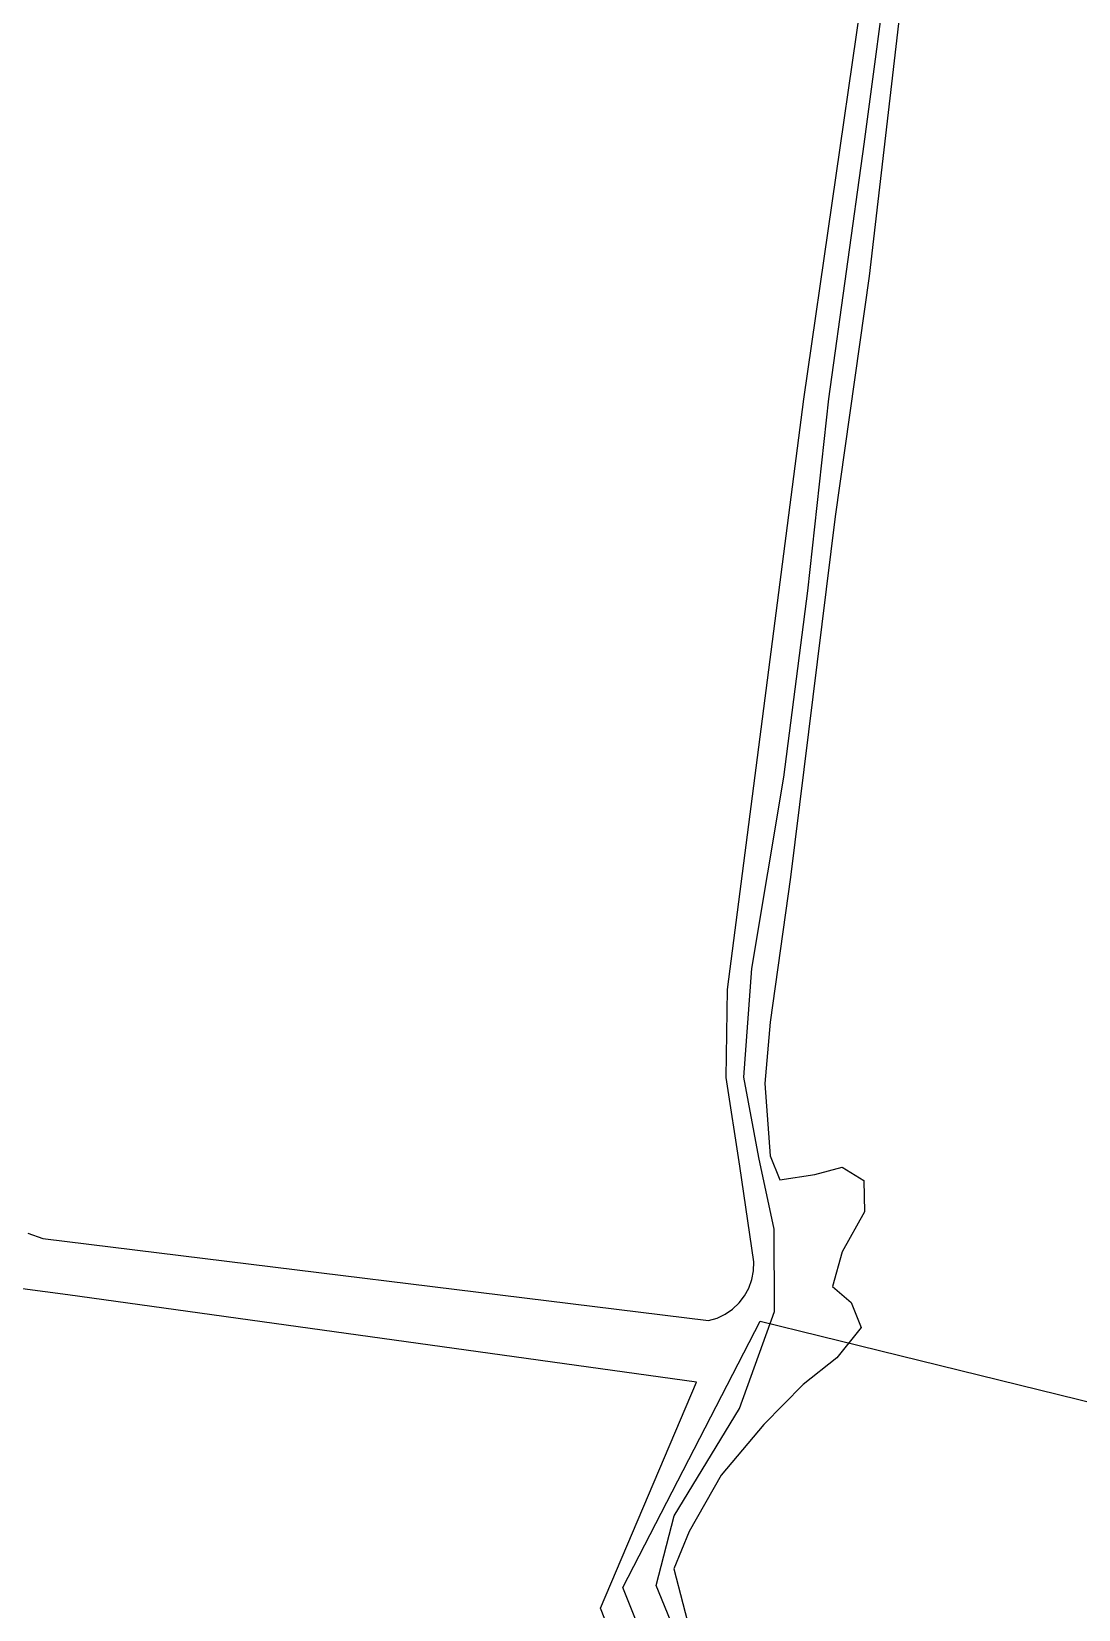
# Model space of a CAD drawing. Header units: inches. Extents: x 653559 to 669309, y 7245317 to 7256454.
# Drawn here: x 658261.5 to 658572.5, y 7251853.1 to 7252322 of the extents above; entities that cross this region are included whole.
import ezdxf

# ---------------------------------------------------------------- set-up
doc = ezdxf.new("R2010")
doc.units = ezdxf.units.IN
doc.header["$MEASUREMENT"] = 0
for name, color, linetype in [('Agricola', 3, 'Continuous'), ('Caminos', 1, 'Continuous'), ('Perimetral', 190, 'Continuous'), ('Reserva', 92, 'Continuous')]:
    doc.layers.add(name, color=color, linetype=linetype)

msp = doc.modelspace()

# ---------------------------------------------------------------- linework, layer by layer
at = {"layer": 'Agricola', "transparency": 33554613}
msp.add_lwpolyline([(658260.41, 7251964.94), (658264.84, 7251963.3), (658462.55, 7251938.92), (658465.11, 7251939.67), (658467.51, 7251940.82), (658469.71, 7251942.32), (658471.65, 7251944.15), (658473.28, 7251946.26), (658474.56, 7251948.59), (658475.46, 7251951.1), (658475.96, 7251953.72), (658476.04, 7251956.38), (658471.92, 7251984.86), (658467.87, 7252011.18), (658468.27, 7252037.37), (658490.89, 7252212.79), (658532.96, 7252504.1)], dxfattribs=at)
at = {"layer": 'Caminos', "transparency": 33554613}
msp.add_lwpolyline([(658467.16, 7251811.03), (658447.05, 7251860.14), (658452.34, 7251880.88), (658471.82, 7251912.84), (658482.19, 7251941.63), (658482.11, 7251966.13), (658477.51, 7251987.4), (658473.06, 7252011.22), (658475.44, 7252043.6), (658484.97, 7252100.43), (658492.11, 7252155.84), (658498.3, 7252212.83), (658508.78, 7252288.55), (658524.81, 7252409.1), (658537.58, 7252483.64), (658546.84, 7252579.23), (658561.72, 7252723.42)], dxfattribs=at)
at = {"layer": 'Perimetral', "color": 200}
msp.add_polyline3d([(655317.68, 7252242.76, 0), (655448.85, 7252314.03, 0), (656207.3, 7251868.19, 0), (656241.77, 7251679.14, 0), (656617.64, 7251411.73, 0), (656559.59, 7251282.26, 0), (656709.21, 7251249.56, 0), (656710.64, 7251255.42, 0), (656720.04, 7251257.88, 0), (658025.5, 7250955.07, 0), (658183.79, 7250848.98, 0), (658451.16, 7251105.25, 0), (658532.89, 7251129.58, 0), (658535.97, 7251224.36, 0), (658263.96, 7251295.45, 0), (658243.79, 7251321.88, 0), (658413.59, 7251493.8, 0), (658448.39, 7251649.26, 0), (658482.74, 7251745.38, 0), (658437.11, 7251859.56, 0), (658477.9, 7251938.79, 0), (660557.6, 7251427.31, 0)], dxfattribs=at)
at = {"layer": 'Reserva', "transparency": 33554613}
msp.add_lwpolyline([(658473.34, 7251744.42), (658430.48, 7251853.43), (658459.05, 7251920.64), (658272.26, 7251946.57), (658239.98, 7251950.8), (658218.81, 7251951.86), (658205.58, 7251945.51), (658198.17, 7251939.16), (658193.94, 7251935.93), (658097.37, 7251748.08)], dxfattribs=at)
msp.add_polyline3d([(658519.52, 7252328.72, 0), (658510.26, 7252249.34, 0), (658500.21, 7252177.9, 0), (658486.98, 7252070.75, 0), (658480.89, 7252027.62, 0), (658479.31, 7252009.36, 0), (658480.89, 7251987.93, 0), (658483.8, 7251980.79, 0), (658494.12, 7251982.38, 0), (658502.33, 7251984.49, 0), (658508.68, 7251980.52, 0), (658508.94, 7251971.26, 0), (658502.33, 7251959.36, 0), (658499.41, 7251949.04, 0), (658504.97, 7251944.28, 0), (658507.88, 7251936.87, 0), (658500.74, 7251927.87, 0), (658490.68, 7251919.94, 0), (658479.04, 7251908.03, 0), (658466.34, 7251892.95, 0), (658456.82, 7251876.28, 0), (658452.32, 7251865.17, 0), (658457.61, 7251844.53, 0)], dxfattribs=at)

doc.saveas('drawing.dxf')
